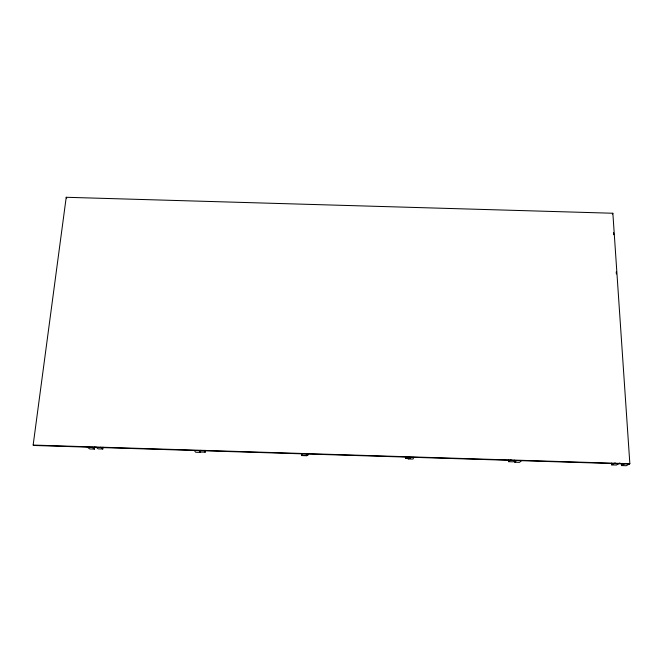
<?xml version="1.0" encoding="UTF-8"?>
<svg xmlns="http://www.w3.org/2000/svg" width="663" height="663" viewBox="0 0 663 663"><rect width="100%" height="100%" fill="white"/><g stroke="black" fill="none" stroke-linecap="round" stroke-linejoin="round"><path stroke-width="0.99" d="M410.447 458.614L405.814 458.473L405.831 456.633M413.803 457.329L412.999 459.045L408.209 458.895L408.217 456.832M301.541 453.824L301.847 455.572L306.637 455.721L306.72 453.649M303.099 455.257L307.723 455.406L307.798 453.575M301.847 455.572L301.938 453.5M200.558 452.058L205.174 452.199L205.315 450.368M194.309 450.475L195.676 452.257L200.45 452.406L200.607 450.334M95.845 447.036L98.19 448.859L102.798 449L102.997 447.177M87.267 447.127L89.679 448.942L94.453 449.091L94.685 447.036M629.22 464.059L33.78 445.461L33.15 445.064L66.217 197.284L612.861 213.246L629.85 463.71L626.295 465.716L621.48 465.559L621.347 463.503M405.814 458.473L406.51 456.824M408.209 458.895L408.955 457.18M612.314 214.058L612.861 213.246M508.654 459.849L508.703 461.688L510.908 459.567M514.844 460.42L513.344 461.829L508.703 461.688M514.695 460.155L514.753 462.227L516.568 460.545M521.416 460.694L519.552 462.376L514.753 462.227M611.651 463.064L611.767 464.904L615.148 462.89M619.855 463.031L616.408 465.053L611.767 464.904M621.48 465.559L624.364 463.909M33.15 445.064L629.85 463.71M92.082 447.276L94.453 449.091M100.503 447.185L102.798 449M199.132 450.625L200.45 452.406M204.113 450.707L205.174 452.199M66.217 197.284L66.731 198.121M306.372 453.973L306.637 455.721M307.441 453.451L307.723 455.406M613.573 232.655L613.714 234.719M616.225 271.913L616.366 273.976"/></g></svg>
